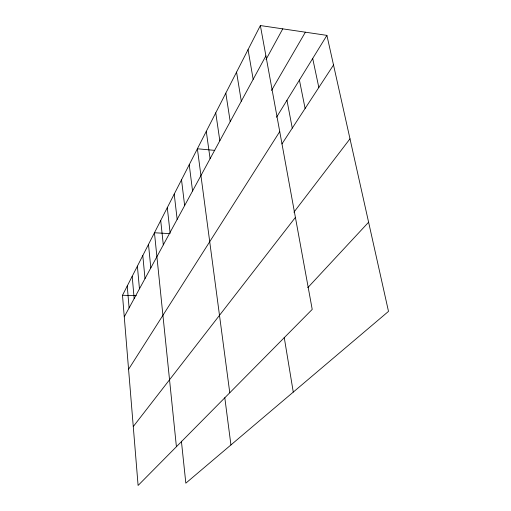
<?xml version="1.0" encoding="UTF-8"?>
<svg xmlns="http://www.w3.org/2000/svg" width="511" height="511" viewBox="0 0 511 511"><rect width="100%" height="100%" fill="white"/><g stroke="black" fill="none" stroke-linecap="round" stroke-linejoin="round"><path stroke-width="0.77" d="M260.367 25.55L312.215 309.398L138.098 485.45L122.499 295.269L260.367 25.55L326.912 35.374L388.501 311.384L185.832 483.17L181.405 441.185M124.262 316.826L265.905 55.865M266.007 59.538L282.755 28.852M271.507 90.46L305.38 32.193M276.528 117.243L326.912 35.374M128.574 369.319L279.741 131.589M281.944 143.936L333.523 64.986M293.902 212.199L349.997 138.813M133.269 426.557L295.409 217.392M307.75 287.719L368.61 222.228M122.499 295.269L136.309 295.684M170.15 233.642L154.45 232.761L176.41 446.71M214.761 150.375L197.38 148.771L229.771 392.755M312.7 58.465L318.826 87.477M299.414 80.055L305.105 108.479M286.965 100.284L292.266 128.133M248.052 49.644L253.169 79.333M284.218 337.362L293.269 392.103M236.561 72.121L241.301 101.197M225.817 93.143L230.212 121.624M215.744 112.848L219.832 140.749M206.284 131.359L210.091 158.691M224.795 397.692L230.934 444.94M189.23 164.721L192.564 190.993M181.52 179.802L184.643 205.575M174.219 194.091L177.157 219.379M167.289 207.645L170.054 232.467M160.71 220.516L163.309 244.884M148.49 244.424L150.809 267.924M142.805 255.538L144.996 278.629M137.382 266.148L139.458 288.836M132.196 276.291L134.163 298.59M127.239 285.988L129.104 307.909"/></g></svg>
